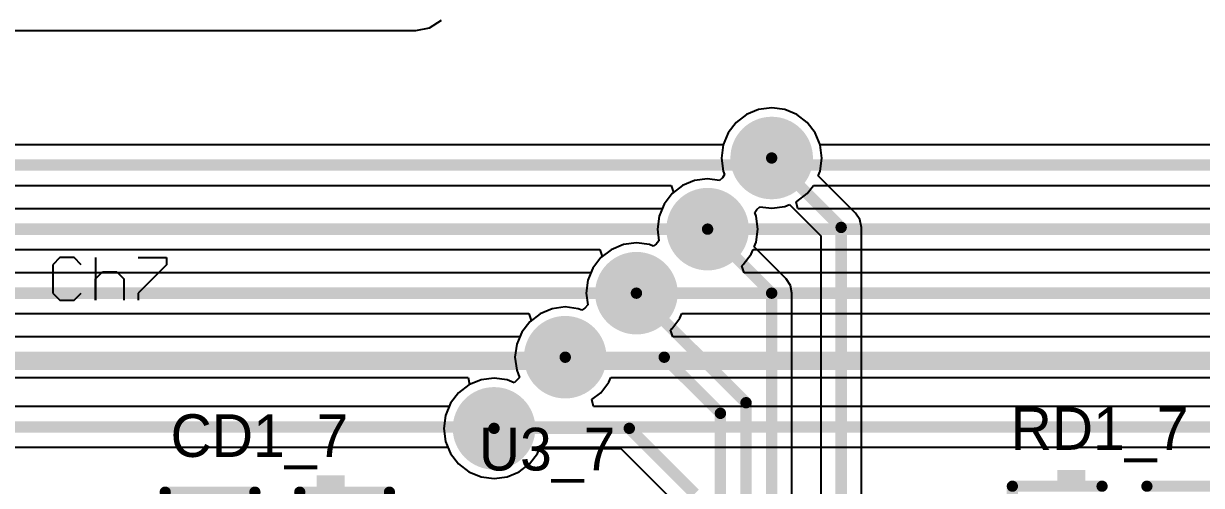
# Model space of a CAD drawing. Header units: millimetres. Extents: x 0.67 to 7.75, y 0.64 to 6.06.
# Drawn here: x 2.04 to 2.867, y 4.04 to 4.364 of the extents above; entities that cross this region are included whole.
import ezdxf

# ---------------------------------------------------------------- set-up
doc = ezdxf.new("R2010")
doc.units = ezdxf.units.MM
doc.header["$MEASUREMENT"] = 0
for name, color, linetype in [('BottomLayer', 5, 'Continuous'), ('BottomSolder', 6, 'Continuous'), ('MultiLayer', 9, 'Continuous'), ('TopLayer', 1, 'Continuous'), ('TopOverlay', 2, 'Continuous'), ('TopPaste', 8, 'Continuous'), ('TopSolder', 216, 'Continuous'), ('ViaHoleLayer', 16, 'Continuous')]:
    doc.layers.add(name, color=color, linetype=linetype)

# ---------------------------------------------------------------- blocks, each defined once
blk = doc.blocks.new('CC2012_0805_188')
at = {"layer": 'TopLayer'}
for points in [[(-0.06299, -0.02953), (-0.01181, -0.02953), (-0.06299, 0.02953), (-0.01181, 0.02953)], [(0.01181, -0.02953), (0.06299, -0.02953), (0.01181, 0.02953), (0.06299, 0.02953)]]:
    blk.add_solid(points, dxfattribs=at)
at = {"layer": 'TopOverlay', "const_width": 0.00787}
for points in [[(-0.07874, -0.04528), (-0.07874, 0.04528)], [(-0.07874, 0.04528), (-0.01575, 0.04528)], [(0.01575, 0.04528), (0.07874, 0.04528)], [(0.07874, -0.04528), (0.07874, 0.04528)], [(-0.07874, -0.04528), (-0.01575, -0.04528)], [(0.01575, -0.04528), (0.07874, -0.04528)]]:
    blk.add_lwpolyline(points, dxfattribs=at)
at = {"layer": 'TopOverlay', "const_width": 0.00394}
for points in [[(-0.08071, 0.04528, 1), (-0.07677, 0.04528, 1)], [(-0.08071, 0.04528, 1), (-0.07677, 0.04528, 1)], [(-0.01772, 0.04528, 1), (-0.01378, 0.04528, 1)], [(0.01378, 0.04528, 1), (0.01772, 0.04528, 1)], [(0.07677, 0.04528, 1), (0.08071, 0.04528, 1)], [(0.07677, 0.04528, 1), (0.08071, 0.04528, 1)], [(-0.08071, -0.04528, 1), (-0.07677, -0.04528, 1)], [(-0.08071, -0.04528, 1), (-0.07677, -0.04528, 1)], [(-0.01772, -0.04528, 1), (-0.01378, -0.04528, 1)], [(0.01378, -0.04528, 1), (0.01772, -0.04528, 1)], [(0.07677, -0.04528, 1), (0.08071, -0.04528, 1)], [(0.07677, -0.04528, 1), (0.08071, -0.04528, 1)]]:
    blk.add_lwpolyline(points, format="xyb", close=True, dxfattribs=at)
at = {"layer": 'TopOverlay'}
for points in [[(-0.04727, 0.04882), (-0.02758, 0.04882), (-0.04727, 0.05669), (-0.02758, 0.05669)], [(-0.04724, -0.05707), (-0.02756, -0.05707), (-0.04724, -0.04919), (-0.02756, -0.04919)]]:
    blk.add_solid(points, dxfattribs=at)
at = {"layer": 'TopPaste'}
for points in [[(-0.06299, -0.02953), (-0.01181, -0.02953), (-0.06299, 0.02953), (-0.01181, 0.02953)], [(0.01181, -0.02953), (0.06299, -0.02953), (0.01181, 0.02953), (0.06299, 0.02953)]]:
    blk.add_solid(points, dxfattribs=at)
at = {"layer": 'TopSolder'}
for points in [[(-0.06699, -0.03353), (-0.00781, -0.03353), (-0.06699, 0.03353), (-0.00781, 0.03353)], [(0.00781, -0.03353), (0.06699, -0.03353), (0.00781, 0.03353), (0.06699, 0.03353)]]:
    blk.add_solid(points, dxfattribs=at)
blk = doc.blocks.new('CC2012_0805_206')
at = {"layer": 'TopLayer'}
for points in [[(-0.06299, -0.02953), (-0.01181, -0.02953), (-0.06299, 0.02953), (-0.01181, 0.02953)], [(0.01181, -0.02953), (0.06299, -0.02953), (0.01181, 0.02953), (0.06299, 0.02953)]]:
    blk.add_solid(points, dxfattribs=at)
at = {"layer": 'TopOverlay', "const_width": 0.00787}
for points in [[(-0.07874, 0.04528), (-0.07874, -0.04528)], [(-0.01575, 0.04528), (-0.07874, 0.04528)], [(0.07874, 0.04528), (0.01575, 0.04528)], [(0.07874, 0.04528), (0.07874, -0.04528)], [(-0.01575, -0.04528), (-0.07874, -0.04528)], [(0.07874, -0.04528), (0.01575, -0.04528)]]:
    blk.add_lwpolyline(points, dxfattribs=at)
at = {"layer": 'TopOverlay', "const_width": 0.00394}
for points in [[(-0.08071, 0.04528, 1), (-0.07677, 0.04528, 1)], [(-0.08071, 0.04528, 1), (-0.07677, 0.04528, 1)], [(-0.01772, 0.04528, 1), (-0.01378, 0.04528, 1)], [(0.01378, 0.04528, 1), (0.01772, 0.04528, 1)], [(0.07677, 0.04528, 1), (0.08071, 0.04528, 1)], [(0.07677, 0.04528, 1), (0.08071, 0.04528, 1)], [(-0.08071, -0.04528, 1), (-0.07677, -0.04528, 1)], [(-0.08071, -0.04528, 1), (-0.07677, -0.04528, 1)], [(-0.01772, -0.04528, 1), (-0.01378, -0.04528, 1)], [(0.01378, -0.04528, 1), (0.01772, -0.04528, 1)], [(0.07677, -0.04528, 1), (0.08071, -0.04528, 1)], [(0.07677, -0.04528, 1), (0.08071, -0.04528, 1)]]:
    blk.add_lwpolyline(points, format="xyb", close=True, dxfattribs=at)
at = {"layer": 'TopOverlay'}
for points in [[(-0.04726, 0.04882), (-0.02757, 0.04882), (-0.04726, 0.05669), (-0.02757, 0.05669)], [(-0.04725, -0.05707), (-0.02756, -0.05707), (-0.04725, -0.0492), (-0.02756, -0.0492)]]:
    blk.add_solid(points, dxfattribs=at)
at = {"layer": 'TopPaste'}
for points in [[(-0.06299, -0.02953), (-0.01181, -0.02953), (-0.06299, 0.02953), (-0.01181, 0.02953)], [(0.01181, -0.02953), (0.06299, -0.02953), (0.01181, 0.02953), (0.06299, 0.02953)]]:
    blk.add_solid(points, dxfattribs=at)
at = {"layer": 'TopSolder'}
for points in [[(-0.06699, -0.03353), (-0.00781, -0.03353), (-0.06699, 0.03353), (-0.00781, 0.03353)], [(0.00781, -0.03353), (0.06699, -0.03353), (0.00781, 0.03353), (0.06699, 0.03353)]]:
    blk.add_solid(points, dxfattribs=at)

msp = doc.modelspace()

# ---------------------------------------------------------------- linework, layer by layer
at = {"layer": 'BottomLayer'}
for p, q in [((2.55586, 4.3041), (2.54735, 4.30057)), ((2.565, 4.3053), (2.55586, 4.3041)), ((2.57414, 4.3041), (2.565, 4.3053)), ((2.58265, 4.30057), (2.57414, 4.3041)), ((2.54004, 4.29496), (2.53443, 4.28765)), ((2.54735, 4.30057), (2.54004, 4.29496)), ((2.58996, 4.29496), (2.58265, 4.30057)), ((2.59557, 4.28765), (2.58996, 4.29496)), ((2.53443, 4.28765), (2.53096, 4.27927)), ((2.59904, 4.27927), (2.59557, 4.28765)), ((2.53096, 4.27927), (1.57697, 4.27927)), ((3.51803, 4.27927), (2.59904, 4.27927)), ((1.57697, 4.25073), (2.49434, 4.25073)), ((2.49504, 4.24496), (2.48943, 4.23765)), ((2.49434, 4.25073), (2.49603, 4.24573)), ((2.49603, 4.24573), (2.49504, 4.24496)), ((2.58265, 4.23943), (2.58996, 4.24504)), ((2.58996, 4.24504), (2.59433, 4.25073)), ((2.59433, 4.25073), (3.47434, 4.25073)), ((2.48943, 4.23765), (2.48803, 4.23427)), ((2.58228, 4.23927), (2.58265, 4.23943)), ((2.58328, 4.23427), (2.58228, 4.23927)), ((2.48803, 4.23427), (1.57066, 4.23427)), ((3.46803, 4.23427), (2.58328, 4.23427)), ((1.53197, 4.20573), (2.44434, 4.20573)), ((2.44434, 4.20573), (2.44603, 4.20073)), ((2.55057, 4.20235), (2.55197, 4.20573)), ((2.55197, 4.20573), (3.42434, 4.20573)), ((2.44504, 4.19996), (2.43943, 4.19265)), ((2.44603, 4.20073), (2.44504, 4.19996)), ((2.54397, 4.19427), (2.54496, 4.19504)), ((2.54496, 4.19504), (2.55057, 4.20235)), ((2.43803, 4.18927), (1.52566, 4.18927)), ((2.43943, 4.19265), (2.43803, 4.18927)), ((2.54566, 4.18927), (2.54397, 4.19427)), ((3.41803, 4.18927), (2.54566, 4.18927)), ((1.48197, 4.16073), (2.39434, 4.16073)), ((2.39504, 4.15496), (2.38943, 4.14765)), ((2.39434, 4.16073), (2.39603, 4.15573)), ((2.39603, 4.15573), (2.39504, 4.15496)), ((2.49496, 4.15004), (2.50057, 4.15735)), ((2.50057, 4.15735), (2.50197, 4.16073)), ((2.50197, 4.16073), (3.36934, 4.16073)), ((2.38943, 4.14765), (2.38803, 4.14427)), ((2.49397, 4.14927), (2.49496, 4.15004)), ((2.49566, 4.14427), (2.49397, 4.14927)), ((2.38803, 4.14427), (1.47566, 4.14427)), ((3.36303, 4.14427), (2.49566, 4.14427)), ((1.43197, 4.11573), (2.35172, 4.11573)), ((2.35172, 4.11573), (2.35272, 4.11073)), ((2.44496, 4.10504), (2.45057, 4.11235)), ((2.45057, 4.11235), (2.45197, 4.11573)), ((2.45197, 4.11573), (3.32672, 4.11573)), ((2.34504, 4.10496), (2.33943, 4.09765)), ((2.35235, 4.11057), (2.34504, 4.10496)), ((2.35272, 4.11073), (2.35235, 4.11057)), ((2.43875, 4.10027), (2.44496, 4.10504)), ((2.33844, 4.09527), (1.42003, 4.09527)), ((2.33943, 4.09765), (2.33844, 4.09527)), ((2.43997, 4.09537), (2.43875, 4.10027)), ((2.44003, 4.09527), (2.43997, 4.09537)), ((3.31344, 4.09527), (2.44003, 4.09527)), ((1.38739, 4.06673), (2.33761, 4.06673)), ((2.33761, 4.06673), (2.33943, 4.06235)), ((2.33943, 4.06235), (2.34504, 4.05504)), ((2.39496, 4.05504), (2.40057, 4.06235)), ((2.40057, 4.06235), (2.40239, 4.06673)), ((2.40239, 4.06673), (3.31261, 4.06673)), ((2.34504, 4.05504), (2.35235, 4.04943)), ((2.38765, 4.04943), (2.39496, 4.05504)), ((2.35235, 4.04943), (2.36086, 4.0459)), ((2.36086, 4.0459), (2.37, 4.0447)), ((2.37, 4.0447), (2.37914, 4.0459)), ((2.37914, 4.0459), (2.38765, 4.04943))]:
    msp.add_line(p, q, dxfattribs=at)
for points, const_width in [([(2.5525, 4.27, 1), (2.5775, 4.27, 1)], 0.025), ([(2.5075, 4.22, 1), (2.5325, 4.22, 1)], 0.025), ([(2.518, 4.22, 1), (2.522, 4.22, 1)], 0.004), ([(2.518, 4.22, 1), (2.522, 4.22, 1)], 0.004), ([(2.4575, 4.175, 1), (2.4825, 4.175, 1)], 0.025), ([(2.468, 4.175, 1), (2.472, 4.175, 1)], 0.004), ([(2.468, 4.175, 1), (2.472, 4.175, 1)], 0.004), ([(2.4075, 4.13, 1), (2.4325, 4.13, 1)], 0.025), ([(2.418, 4.13, 1), (2.422, 4.13, 1)], 0.004), ([(2.418, 4.13, 1), (2.422, 4.13, 1)], 0.004), ([(2.3575, 4.08, 1), (2.3825, 4.08, 1)], 0.025)]:
    msp.add_lwpolyline(points, format="xyb", close=True, dxfattribs=dict(at, const_width=const_width))
at = {"layer": 'BottomLayer', "const_width": 0.008}
for points in [[(1.545, 4.265), (3.55, 4.265)], [(1.5, 4.22), (2.52, 4.22)], [(2.52, 4.22), (3.5, 4.22)], [(1.45, 4.175), (2.47, 4.175)], [(2.47, 4.175), (3.45, 4.175)], [(1.4, 4.13), (2.42, 4.13)], [(2.42, 4.13), (3.395, 4.13)], [(1.174, 4.081), (6.385, 4.081)]]:
    msp.add_lwpolyline(points, dxfattribs=at)
at = {"layer": 'BottomSolder', "const_width": 0.029}
for points in [[(2.5505, 4.27, 1), (2.5795, 4.27, 1)], [(2.5055, 4.22, 1), (2.5345, 4.22, 1)], [(2.4555, 4.175, 1), (2.4845, 4.175, 1)], [(2.4055, 4.13, 1), (2.4345, 4.13, 1)], [(2.3555, 4.08, 1), (2.3845, 4.08, 1)]]:
    msp.add_lwpolyline(points, format="xyb", close=True, dxfattribs=at)
at = {"layer": 'MultiLayer', "const_width": 0.025}
for points in [[(2.5525, 4.27, 1), (2.5775, 4.27, 1)], [(2.5075, 4.22, 1), (2.5325, 4.22, 1)], [(2.4575, 4.175, 1), (2.4825, 4.175, 1)], [(2.4075, 4.13, 1), (2.4325, 4.13, 1)], [(2.3575, 4.08, 1), (2.3825, 4.08, 1)]]:
    msp.add_lwpolyline(points, format="xyb", close=True, dxfattribs=at)
at = {"layer": 'TopLayer'}
for p, q in [((2.315, 4.35951), (2.32475, 4.36145)), ((2.32475, 4.36145), (2.33302, 4.36698)), ((1.83307, 4.35951), (2.315, 4.35951)), ((2.55586, 4.3041), (2.54735, 4.30057)), ((2.565, 4.3053), (2.55586, 4.3041)), ((2.57414, 4.3041), (2.565, 4.3053)), ((2.58265, 4.30057), (2.57414, 4.3041)), ((2.54004, 4.29496), (2.53443, 4.28765)), ((2.54735, 4.30057), (2.54004, 4.29496)), ((2.58996, 4.29496), (2.58265, 4.30057)), ((2.59557, 4.28765), (2.58996, 4.29496)), ((2.53443, 4.28765), (2.5309, 4.27914)), ((2.5991, 4.27914), (2.59557, 4.28765)), ((2.5309, 4.27914), (2.5297, 4.27)), ((2.6003, 4.27), (2.5991, 4.27914)), ((2.5297, 4.27), (2.5309, 4.26086)), ((2.5991, 4.26086), (2.6003, 4.27)), ((2.5309, 4.26086), (2.53194, 4.25835)), ((2.5977, 4.25749), (2.5991, 4.26086)), ((2.51086, 4.2541), (2.50235, 4.25057)), ((2.52, 4.2553), (2.51086, 4.2541)), ((2.52824, 4.25422), (2.52, 4.2553)), ((2.53049, 4.25615), (2.52824, 4.25422)), ((2.53194, 4.25835), (2.53049, 4.25615)), ((2.62389, 4.2313), (2.5977, 4.25749)), ((2.49504, 4.24496), (2.48943, 4.23765)), ((2.50235, 4.25057), (2.49504, 4.24496)), ((2.48943, 4.23765), (2.4859, 4.22914)), ((2.55451, 4.23385), (2.55676, 4.23578)), ((2.55676, 4.23578), (2.565, 4.2347)), ((2.565, 4.2347), (2.57414, 4.2359)), ((2.57414, 4.2359), (2.57751, 4.2373)), ((2.57751, 4.2373), (2.59952, 4.21529)), ((2.4859, 4.22914), (2.4847, 4.22)), ((2.55306, 4.23165), (2.55451, 4.23385)), ((2.5541, 4.22914), (2.55306, 4.23165)), ((2.5553, 4.22), (2.5541, 4.22914)), ((2.62698, 4.22667), (2.62389, 4.2313)), ((2.62389, 4.2313), (2.62389, 4.2313)), ((2.4847, 4.22), (2.48578, 4.21176)), ((2.5541, 4.21086), (2.5553, 4.22)), ((2.62807, 4.2212), (2.62698, 4.22667)), ((2.62807, 3.98366), (2.62807, 4.2212)), ((2.62807, 4.2212), (2.62807, 4.2212)), ((2.48578, 4.21176), (2.48385, 4.20951)), ((2.59952, 4.21529), (2.59952, 3.98366)), ((2.45235, 4.20557), (2.44504, 4.19996)), ((2.46086, 4.2091), (2.45235, 4.20557)), ((2.47, 4.2103), (2.46086, 4.2091)), ((2.47914, 4.2091), (2.47, 4.2103)), ((2.48165, 4.20806), (2.47914, 4.2091)), ((2.48385, 4.20951), (2.48165, 4.20806)), ((2.5527, 4.20749), (2.5541, 4.21086)), ((2.57509, 4.18509), (2.5527, 4.20749)), ((2.44504, 4.19996), (2.43943, 4.19265)), ((2.43943, 4.19265), (2.4359, 4.18414)), ((2.4359, 4.18414), (2.4347, 4.175)), ((2.57819, 4.18046), (2.57509, 4.18509)), ((2.57509, 4.18509), (2.57509, 4.18509)), ((2.57927, 4.175), (2.57819, 4.18046)), ((2.4347, 4.175), (2.43578, 4.16676)), ((2.57927, 3.98366), (2.57927, 4.175)), ((2.57927, 4.175), (2.57927, 4.175)), ((2.41086, 4.1641), (2.40235, 4.16057)), ((2.42, 4.1653), (2.41086, 4.1641)), ((2.42914, 4.1641), (2.42, 4.1653)), ((2.43165, 4.16306), (2.42914, 4.1641)), ((2.43385, 4.16451), (2.43165, 4.16306)), ((2.43578, 4.16676), (2.43385, 4.16451)), ((2.39504, 4.15496), (2.38943, 4.14765)), ((2.40235, 4.16057), (2.39504, 4.15496)), ((2.38943, 4.14765), (2.3859, 4.13914)), ((2.3859, 4.13914), (2.3847, 4.13)), ((2.3847, 4.13), (2.3859, 4.12086)), ((2.3859, 4.12086), (2.38798, 4.11585)), ((2.36086, 4.1141), (2.35235, 4.11057)), ((2.37, 4.1153), (2.36086, 4.1141)), ((2.37914, 4.1141), (2.37, 4.1153)), ((2.38415, 4.11202), (2.37914, 4.1141)), ((2.38798, 4.11585), (2.38415, 4.11202)), ((2.34504, 4.10496), (2.33943, 4.09765)), ((2.35235, 4.11057), (2.34504, 4.10496)), ((2.33943, 4.09765), (2.3359, 4.08914)), ((2.3359, 4.08914), (2.3347, 4.08)), ((2.3347, 4.08), (2.3359, 4.07086)), ((2.3359, 4.07086), (2.33943, 4.06235)), ((2.33943, 4.06235), (2.34504, 4.05504)), ((2.39496, 4.05504), (2.40057, 4.06235)), ((2.40057, 4.06235), (2.40197, 4.06573)), ((2.40197, 4.06573), (2.45909, 4.06573)), ((2.45909, 4.06573), (2.49673, 4.02809)), ((2.34504, 4.05504), (2.35235, 4.04943)), ((2.38765, 4.04943), (2.39496, 4.05504)), ((2.35235, 4.04943), (2.36086, 4.0459)), ((2.36086, 4.0459), (2.37, 4.0447)), ((2.37, 4.0447), (2.37914, 4.0459)), ((2.37914, 4.0459), (2.38765, 4.04943))]:
    msp.add_line(p, q, dxfattribs=at)
for points, const_width in [([(2.5525, 4.27, 1), (2.5775, 4.27, 1)], 0.025), ([(2.563, 4.27, 1), (2.567, 4.27, 1)], 0.004), ([(2.5075, 4.22, 1), (2.5325, 4.22, 1)], 0.025), ([(2.518, 4.22, 1), (2.522, 4.22, 1)], 0.004), ([(2.6118, 4.2212, 1), (2.6158, 4.2212, 1)], 0.004), ([(2.6118, 4.2212, 1), (2.6158, 4.2212, 1)], 0.004), ([(2.4575, 4.175, 1), (2.4825, 4.175, 1)], 0.025), ([(2.468, 4.175, 1), (2.472, 4.175, 1)], 0.004), ([(2.563, 4.175, 1), (2.567, 4.175, 1)], 0.004), ([(2.563, 4.175, 1), (2.567, 4.175, 1)], 0.004), ([(2.4075, 4.13, 1), (2.4325, 4.13, 1)], 0.025), ([(2.418, 4.13, 1), (2.422, 4.13, 1)], 0.004), ([(2.48754, 4.13, 1), (2.49154, 4.13, 1)], 0.004), ([(2.48754, 4.13, 1), (2.49154, 4.13, 1)], 0.004), ([(2.3575, 4.08, 1), (2.3825, 4.08, 1)], 0.025), ([(2.545, 4.098, 1), (2.549, 4.098, 1)], 0.004), ([(2.545, 4.098, 1), (2.549, 4.098, 1)], 0.004), ([(2.527, 4.09054, 1), (2.531, 4.09054, 1)], 0.004), ([(2.527, 4.09054, 1), (2.531, 4.09054, 1)], 0.004), ([(2.368, 4.08, 1), (2.372, 4.08, 1)], 0.004), ([(2.463, 4.08, 1), (2.467, 4.08, 1)], 0.004), ([(2.463, 4.08, 1), (2.467, 4.08, 1)], 0.004)]:
    msp.add_lwpolyline(points, format="xyb", close=True, dxfattribs=dict(at, const_width=const_width))
at = {"layer": 'TopLayer', "const_width": 0.008}
for points in [[(2.565, 4.27), (2.6138, 4.2212)], [(2.52, 4.22), (2.565, 4.175)], [(2.6138, 3.96666), (2.6138, 4.2212)], [(2.47, 4.175), (2.547, 4.098)], [(2.565, 3.95965), (2.565, 4.175)], [(2.42, 4.13), (2.48954, 4.13)], [(2.48954, 4.13), (2.529, 4.09054)], [(2.547, 3.95206), (2.547, 4.098)], [(2.529, 3.94447), (2.529, 4.09054)], [(2.37, 4.08), (2.465, 4.08)], [(2.465, 4.08), (2.511, 4.034)]]:
    msp.add_lwpolyline(points, dxfattribs=at)
at = {"layer": 'TopOverlay'}
for p, q in [((2.065, 4.19999), (2.06, 4.19499)), ((2.06, 4.19499), (2.06, 4.175)), ((2.075, 4.19999), (2.065, 4.19999)), ((2.07999, 4.19499), (2.075, 4.19999)), ((2.08999, 4.19999), (2.08999, 4.17)), ((2.11998, 4.19999), (2.13997, 4.19999)), ((2.13997, 4.19499), (2.11998, 4.175)), ((2.13997, 4.19999), (2.13997, 4.19499)), ((2.08999, 4.185), (2.09499, 4.18999)), ((2.09499, 4.18999), (2.10499, 4.18999)), ((2.10499, 4.18999), (2.10998, 4.185)), ((2.08999, 4.17), (2.08999, 4.185)), ((2.10998, 4.185), (2.10998, 4.17)), ((2.06, 4.175), (2.065, 4.17)), ((2.065, 4.17), (2.075, 4.17)), ((2.075, 4.17), (2.07999, 4.175)), ((2.11998, 4.175), (2.11998, 4.17))]:
    msp.add_line(p, q, dxfattribs=at)
at = {"layer": 'TopOverlay', "const_width": 0.008}
msp.add_lwpolyline([(2.0278, 4.12489), (3.0078, 4.12489)], dxfattribs=at)
at = {"layer": 'TopSolder', "const_width": 0.029}
for points in [[(2.5505, 4.27, 1), (2.5795, 4.27, 1)], [(2.5055, 4.22, 1), (2.5345, 4.22, 1)], [(2.4555, 4.175, 1), (2.4845, 4.175, 1)], [(2.4055, 4.13, 1), (2.4345, 4.13, 1)], [(2.3555, 4.08, 1), (2.3845, 4.08, 1)]]:
    msp.add_lwpolyline(points, format="xyb", close=True, dxfattribs=at)
at = {"layer": 'ViaHoleLayer', "const_width": 0.014}
for points in [[(2.558, 4.27, 1), (2.572, 4.27, 1)], [(2.513, 4.22, 1), (2.527, 4.22, 1)], [(2.463, 4.175, 1), (2.477, 4.175, 1)], [(2.413, 4.13, 1), (2.427, 4.13, 1)], [(2.363, 4.08, 1), (2.377, 4.08, 1)]]:
    msp.add_lwpolyline(points, format="xyb", close=True, dxfattribs=at)

# ---------------------------------------------------------------- block references
for name, p, rotation in [('CC2012_0805_206', (2.2178, 3.98989), 180), ('CC2012_0805_188', (2.8128, 3.99405), 360)]:
    msp.add_blockref(name, p, dxfattribs=dict(rotation=rotation))

# ---------------------------------------------------------------- texts
at = {"layer": 'TopOverlay'}
for s, p in [('CD1_7', (2.1428, 4.05989)), ('RD1_7', (2.7328, 4.06489)), ('U3_7', (2.3593, 4.05039))]:
    msp.add_text(s, height=0.03, dxfattribs=at).set_placement(p)

doc.saveas('drawing.dxf')
